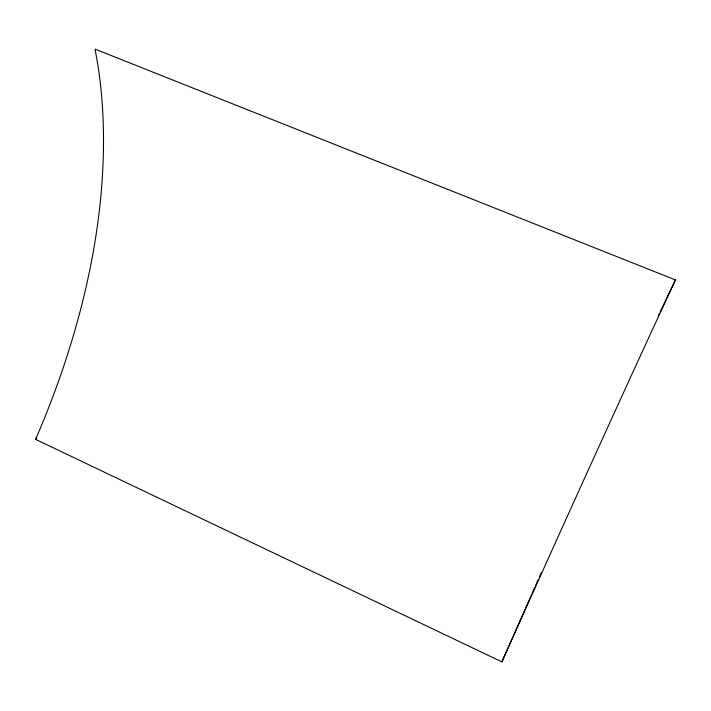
<?xml version="1.0" encoding="UTF-8"?>
<svg xmlns="http://www.w3.org/2000/svg" width="711" height="711" viewBox="0 0 711 711"><rect width="100%" height="100%" fill="white"/><g stroke="black" fill="none" stroke-linecap="round" stroke-linejoin="round"><path stroke-width="1.07" d="M35.55 439.336L40.9 426.867A661.994 406.896 -54.3 0 0 97.958 65.536L95.07 49.121L675.45 279.938L668.811 294.221A777.798 11.296 -66.1 0 0 507.912 648.388L501.868 661.879L35.55 439.336L36.776 437.523M501.868 661.879L507.61 648.912A345.706 2.266 -66 0 0 531.686 594.378M658.253 315.853L659.213 313.853M660.163 311.862L675.45 279.938M541.133 572.897A345.706 2.266 -66 0 1 539.391 576.87M538.12 579.767A345.706 2.266 -66 0 1 535.587 585.526M534.725 587.473A345.706 2.266 -66 0 1 532.13 593.383"/></g></svg>
